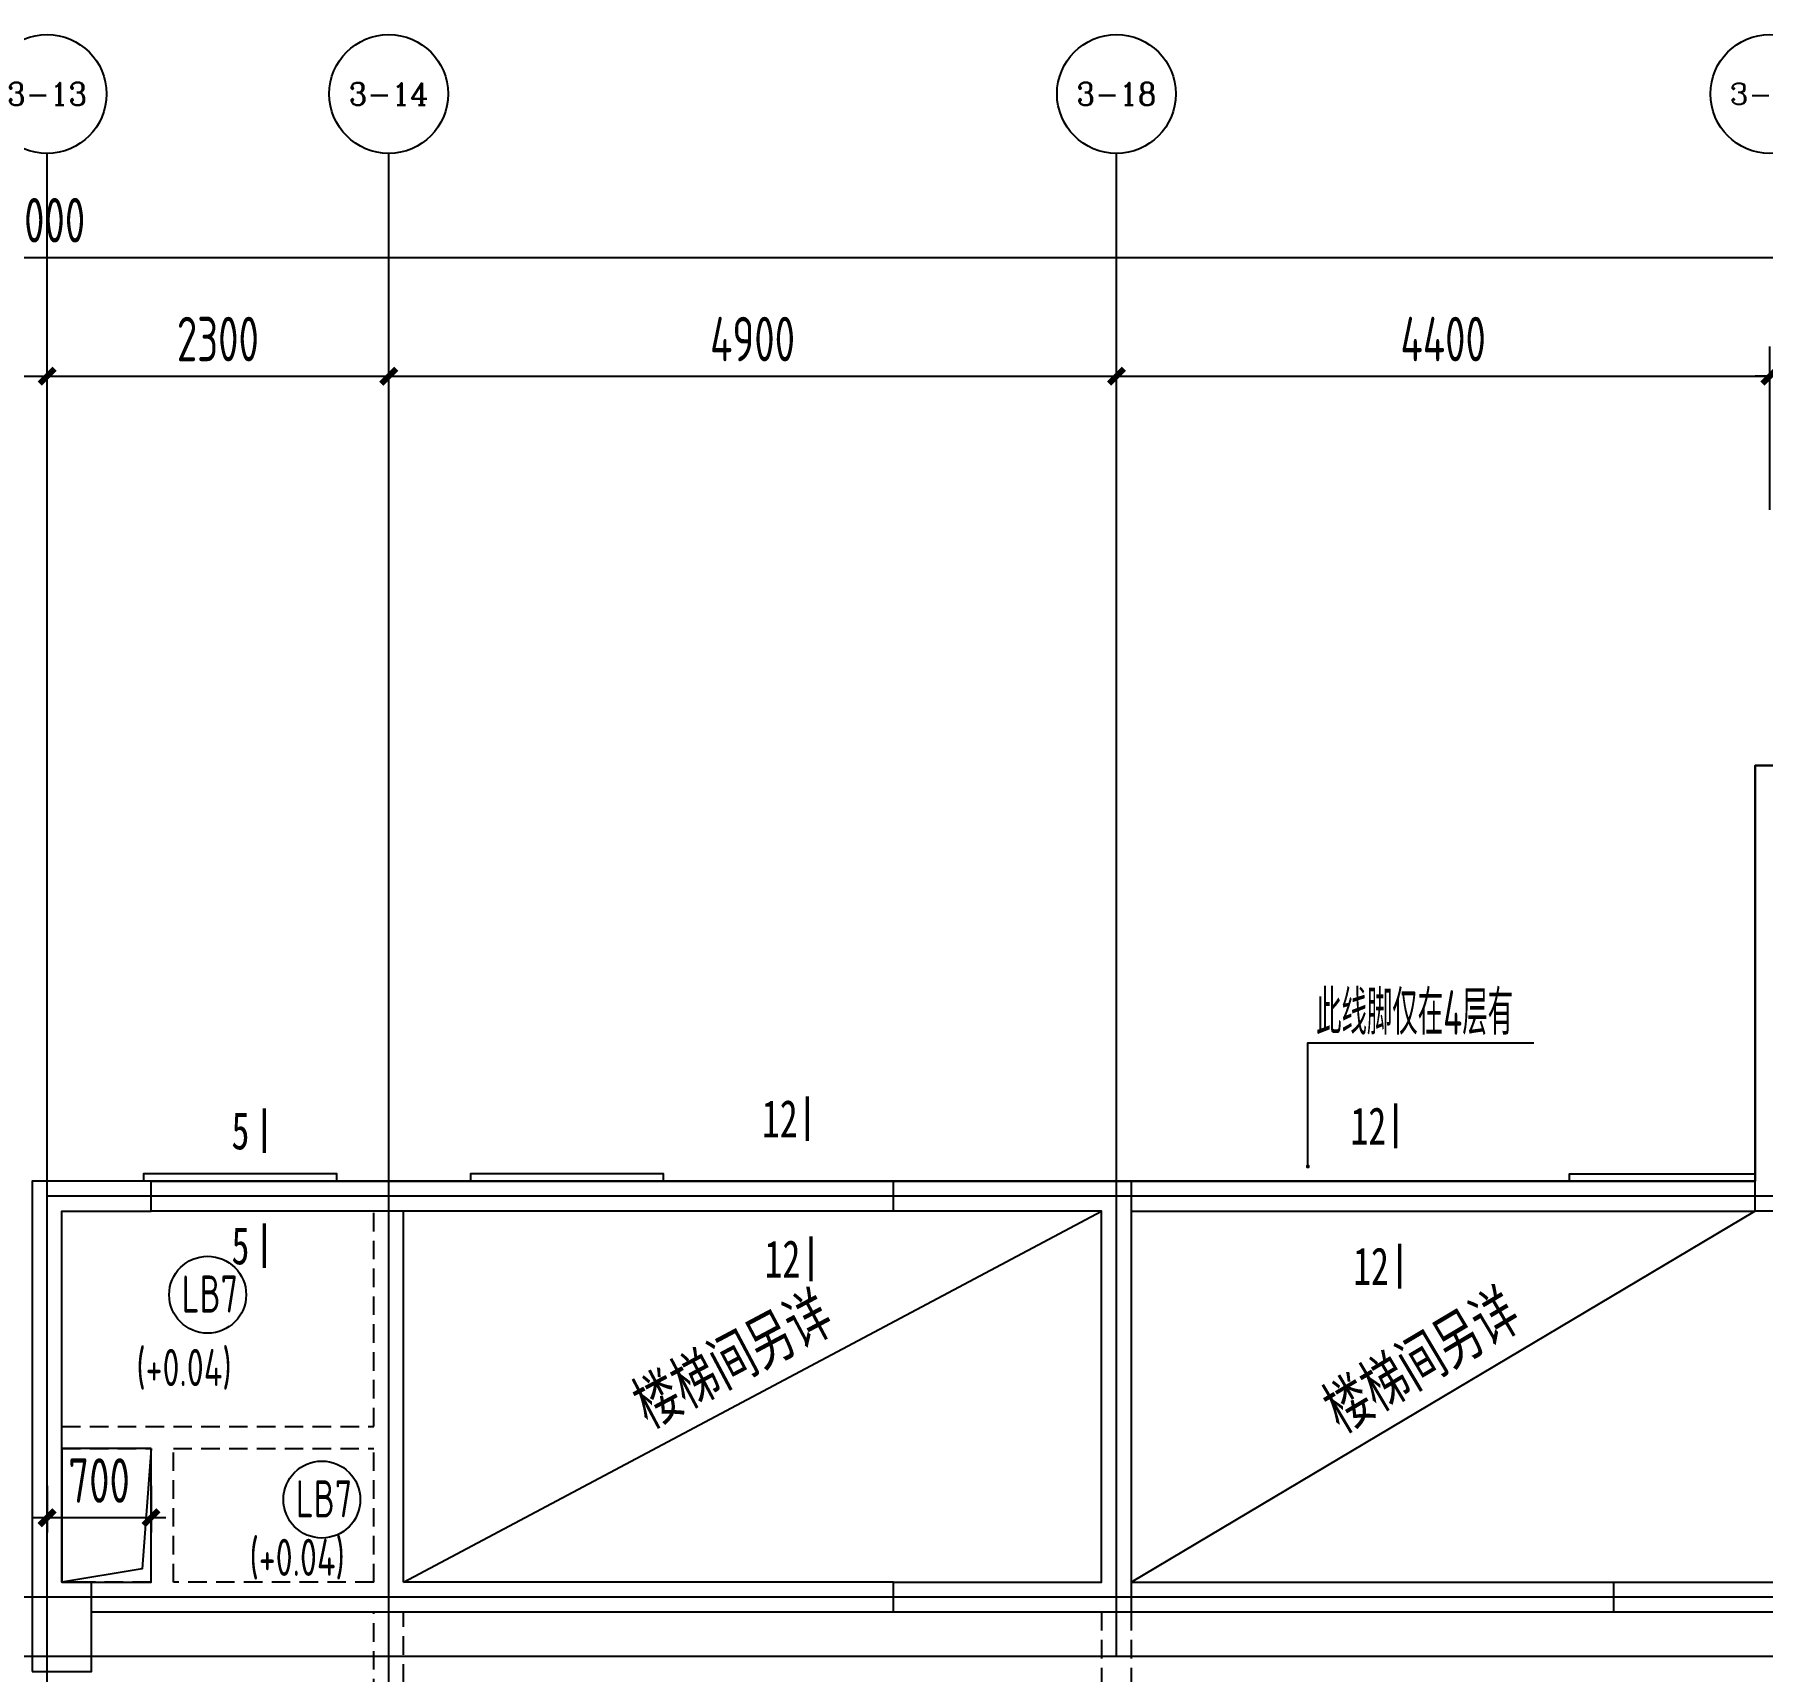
# Model space of a CAD drawing. Header units: millimetres. Extents: x -133666 to 880576, y -269375 to 86941.
# Drawn here: x 188215 to 199850, y 15109 to 26130 of the extents above; entities that cross this region are included whole.
import ezdxf
from ezdxf.enums import TextEntityAlignment as Align

# ---------------------------------------------------------------- set-up
doc = ezdxf.new("R2010")
doc.units = ezdxf.units.MM
doc.header["$LTSCALE"] = 1000
doc.linetypes.add('CENTER', pattern=[50.8, 31.75, -6.35, 6.35, -6.35])
doc.linetypes.add('HIDDEN2', pattern=[0.1875, 0.125, -0.0625])
doc.layers.get('0').update_dxf_attribs({"linetype": 'CONTINUOUS'})
doc.layers.get('Defpoints').update_dxf_attribs({"color": 6, "linetype": 'CONTINUOUS'})
for name, color, linetype in [('A-线脚看线', 9, 'CONTINUOUS'), ('AXIS', 253, 'CENTER'), ('AXIS_TEXT', 7, 'CONTINUOUS'), ('DIM', 3, 'CONTINUOUS'), ('DIM1', 3, 'CONTINUOUS'), ('填充', 8, 'CONTINUOUS'), ('墙', 6, 'CONTINUOUS'), ('挑板', 3, 'CONTINUOUS'), ('梁', 4, 'HIDDEN2'), ('模板线', 3, 'CONTINUOUS'), ('洞口', 5, 'CONTINUOUS'), ('钢筋_文字', 7, 'CONTINUOUS'), ('钢筋长度标注', 7, 'CONTINUOUS')]:
    doc.layers.add(name, color=color, linetype=linetype)
doc.styles.add('_TCH_AXIS', font='COMPLEX', dxfattribs={"bigfont": 'GBCBIG'})
doc.styles.add('COMPLEX', font='COMPLEX')
doc.styles.add('TSSD_BOLD', font='tssdeng2.shx', dxfattribs={"width": 0.7, "height": 250, "bigfont": 'CHINA.shx'})
doc.styles.add('ZZ', font='tssdeng.shx', dxfattribs={"width": 0.7, "bigfont": 'tssdchn.shx'})
doc.styles.add('zzt', font='tssdeng.shx', dxfattribs={"width": 0.7, "height": 300, "bigfont": 'tssdchn.shx'})
doc.styles.add('钢筋', font='tssdeng.shx', dxfattribs={"width": 0.7, "height": 250, "bigfont": 'tssdchn.shx'})
doc.styles.add('黑体', font='simhei.ttf')
doc.dimstyles.new('DIM_1_100', dxfattribs={"dimtxt": 300, "dimasz": 100, "dimexe": 200, "dimexo": 50, "dimgap": 100, "dimtad": 1, "dimdec": 0, "dimzin": 0, "dimdsep": 46, "dimtxsty": 'zzt', "dimblk": 'ARCHTICK', "dimcen": 0, "dimclrt": 7, "dimadec": 0, "dimazin": 0, "dimtfac": 1, "dimtdec": 0, "dimtix": 1, "dimtmove": 2, "dimatfit": 0, "dimldrblk": 'ARCHTICK', "dimfxl": 0, "dimtolj": 1, "dimarcsym": 0})
doc.dimstyles.new('TSSD_100_100', dxfattribs={"dimtxt": 300, "dimasz": 100, "dimexe": 100, "dimexo": 250, "dimgap": 100, "dimtad": 1, "dimdec": 0, "dimzin": 0, "dimdsep": 46, "dimtxsty": 'ZZ', "dimblk": 'ARCHTICK', "dimcen": 0, "dimdle": 100, "dimclrd": 256, "dimclrt": 7, "dimadec": 0, "dimazin": 0, "dimtfac": 1, "dimtdec": 0, "dimtix": 1, "dimtmove": 2, "dimatfit": 3, "dimfxl": 0, "dimtolj": 1, "dimtzin": 0, "dimarcsym": 0})

# ---------------------------------------------------------------- blocks, each defined once
blk = doc.blocks.new('$1326984')
at = {"layer": '模板线', "color": 4, "const_width": 22.7}
for points in [[(223, 1076), (223, 774)], [(223, 302), (223, 0)]]:
    blk.add_lwpolyline(points, dxfattribs=at)
at = {"layer": '模板线', "color": 0, "style": '黑体', "width": 0.7}
for p in [(63, 925), (63, 151)]:
    blk.add_text('5', height=252, dxfattribs=at).set_placement(p, align=Align.MIDDLE_CENTER)
blk = doc.blocks.new('$1440')
at = {"layer": '模板线', "color": 4, "const_width": 22.7}
for points in [[(312, 1246), (312, 944)], [(337, 302), (337, 0)]]:
    blk.add_lwpolyline(points, dxfattribs=at)
at = {"layer": '模板线', "color": 0, "style": '黑体', "width": 0.7}
for p in [(127, 1095), (145, 151)]:
    blk.add_text('12', height=252, dxfattribs=at).set_placement(p, align=Align.MIDDLE_CENTER)
blk = doc.blocks.new('_ArchTick')
at = {"color": 0, "linetype": 'ByBlock', "const_width": 0.4}
blk.add_lwpolyline([(-0.5, -0.5), (0.5, 0.5)], dxfattribs=at)
blk = doc.blocks.new('*D1027')
at = {"layer": 'Defpoints', "color": 0, "transparency": 16777216}
for p in [(188300, 16609), (189000, 16609, 0), (188300, 16144)]:
    blk.add_point(p, dxfattribs=at)
at = {"layer": 'DIM', "color": 0, "lineweight": -2, "transparency": 16777216}
for p, q in [((188300, 16359), (188300, 16044)), ((189000, 16359), (189000, 16044))]:
    blk.add_line(p, q, dxfattribs=at)
at = {"layer": 'DIM', "lineweight": -2, "transparency": 16777216}
blk.add_line((189100, 16144), (188200, 16144), dxfattribs=at)
at = {"layer": 'DIM', "lineweight": -2, "transparency": 16777216, "xscale": 100, "yscale": 100, "zscale": 100, "rotation": 180}
blk.add_blockref('_ArchTick', (188300, 16144), dxfattribs=at)
at = {"layer": 'DIM', "lineweight": -2, "transparency": 16777216, "xscale": 100, "yscale": 100, "zscale": 100}
blk.add_blockref('_ArchTick', (189000, 16144), dxfattribs=at)
at = {"layer": 'DIM', "color": 7, "transparency": 16777216, "insert": (188650, 16394), "char_height": 300, "attachment_point": 5, "style": 'ZZ'}
blk.add_mtext('\\A1;700', dxfattribs=at)
blk = doc.blocks.new('*D896')
at = {"layer": 'Defpoints', "color": 0, "transparency": 16777216}
for p in [(24100, 22821), (22100, 21871), (24100, 21871)]:
    blk.add_point(p, dxfattribs=at)
at = {"layer": 'DIM1', "color": 0, "lineweight": -2, "transparency": 16777216}
for p, q in [((22100, 21921), (22100, 23021)), ((24100, 21921), (24100, 23021)), ((22100, 22821), (24100, 22821))]:
    blk.add_line(p, q, dxfattribs=at)
at = {"layer": 'DIM1', "color": 0, "lineweight": -2, "transparency": 16777216, "xscale": 100, "yscale": 100, "zscale": 100, "rotation": 180}
blk.add_blockref('_ArchTick', (22100, 22821), dxfattribs=at)
at = {"layer": 'DIM1', "color": 0, "lineweight": -2, "transparency": 16777216, "xscale": 100, "yscale": 100, "zscale": 100}
blk.add_blockref('_ArchTick', (24100, 22821), dxfattribs=at)
at = {"layer": 'DIM1', "color": 7, "transparency": 16777216, "insert": (23100, 23071), "char_height": 300, "attachment_point": 5, "style": 'zzt'}
blk.add_mtext('\\A1;2000', dxfattribs=at)
blk = doc.blocks.new('*D897')
at = {"layer": 'Defpoints', "color": 0, "transparency": 16777216}
for p in [(26400, 22821), (24100, 21871), (26400, 21871)]:
    blk.add_point(p, dxfattribs=at)
at = {"layer": 'DIM1', "color": 0, "lineweight": -2, "transparency": 16777216}
for p, q in [((24100, 21921), (24100, 23021)), ((26400, 21921), (26400, 23021)), ((24100, 22821), (26400, 22821))]:
    blk.add_line(p, q, dxfattribs=at)
at = {"layer": 'DIM1', "color": 0, "lineweight": -2, "transparency": 16777216, "xscale": 100, "yscale": 100, "zscale": 100, "rotation": 180}
blk.add_blockref('_ArchTick', (24100, 22821), dxfattribs=at)
at = {"layer": 'DIM1', "color": 0, "lineweight": -2, "transparency": 16777216, "xscale": 100, "yscale": 100, "zscale": 100}
blk.add_blockref('_ArchTick', (26400, 22821), dxfattribs=at)
at = {"layer": 'DIM1', "color": 7, "transparency": 16777216, "insert": (25250, 23071), "char_height": 300, "attachment_point": 5, "style": 'zzt'}
blk.add_mtext('\\A1;2300', dxfattribs=at)
blk = doc.blocks.new('*D898')
at = {"layer": 'Defpoints', "color": 0, "transparency": 16777216}
for p in [(31300, 22821), (26400, 21871), (31300, 21871)]:
    blk.add_point(p, dxfattribs=at)
at = {"layer": 'DIM1', "color": 0, "lineweight": -2, "transparency": 16777216}
for p, q in [((26400, 21921), (26400, 23021)), ((31300, 21921), (31300, 23021)), ((26400, 22821), (31300, 22821))]:
    blk.add_line(p, q, dxfattribs=at)
at = {"layer": 'DIM1', "color": 0, "lineweight": -2, "transparency": 16777216, "xscale": 100, "yscale": 100, "zscale": 100, "rotation": 180}
blk.add_blockref('_ArchTick', (26400, 22821), dxfattribs=at)
at = {"layer": 'DIM1', "color": 0, "lineweight": -2, "transparency": 16777216, "xscale": 100, "yscale": 100, "zscale": 100}
blk.add_blockref('_ArchTick', (31300, 22821), dxfattribs=at)
at = {"layer": 'DIM1', "color": 7, "transparency": 16777216, "insert": (28850, 23071), "char_height": 300, "attachment_point": 5, "style": 'zzt'}
blk.add_mtext('\\A1;4900', dxfattribs=at)
blk = doc.blocks.new('*D899')
at = {"layer": 'Defpoints', "color": 0, "transparency": 16777216}
for p in [(35700, 22821), (31300, 21871), (35700, 21871)]:
    blk.add_point(p, dxfattribs=at)
at = {"layer": 'DIM1', "color": 0, "lineweight": -2, "transparency": 16777216}
for p, q in [((31300, 21921), (31300, 23021)), ((35700, 21921), (35700, 23021)), ((31300, 22821), (35700, 22821))]:
    blk.add_line(p, q, dxfattribs=at)
at = {"layer": 'DIM1', "color": 0, "lineweight": -2, "transparency": 16777216, "xscale": 100, "yscale": 100, "zscale": 100, "rotation": 180}
blk.add_blockref('_ArchTick', (31300, 22821), dxfattribs=at)
at = {"layer": 'DIM1', "color": 0, "lineweight": -2, "transparency": 16777216, "xscale": 100, "yscale": 100, "zscale": 100}
blk.add_blockref('_ArchTick', (35700, 22821), dxfattribs=at)
at = {"layer": 'DIM1', "color": 7, "transparency": 16777216, "insert": (33500, 23071), "char_height": 300, "attachment_point": 5, "style": 'zzt'}
blk.add_mtext('\\A1;4400', dxfattribs=at)
blk = doc.blocks.new('*D900')
at = {"layer": 'Defpoints', "color": 0, "transparency": 16777216}
for p in [(36200, 22821), (35700, 21871), (36200, 21871)]:
    blk.add_point(p, dxfattribs=at)
at = {"layer": 'DIM1', "color": 0, "lineweight": -2, "transparency": 16777216}
for p, q in [((35700, 21921), (35700, 23021)), ((36200, 21921), (36200, 23021)), ((35700, 22821), (35600, 22821)), ((35700, 22821), (36200, 22821)), ((36200, 22821), (36300, 22821))]:
    blk.add_line(p, q, dxfattribs=at)
at = {"layer": 'DIM1', "color": 0, "lineweight": -2, "transparency": 16777216, "xscale": 100, "yscale": 100, "zscale": 100}
blk.add_blockref('_ArchTick', (35700, 22821), dxfattribs=at)
at = {"layer": 'DIM1', "color": 0, "lineweight": -2, "transparency": 16777216, "xscale": 100, "yscale": 100, "zscale": 100, "rotation": 180}
blk.add_blockref('_ArchTick', (36200, 22821), dxfattribs=at)
at = {"layer": 'DIM1', "color": 7, "transparency": 16777216, "insert": (35950, 23071), "char_height": 300, "attachment_point": 5, "style": 'zzt'}
blk.add_mtext('\\A1;500', dxfattribs=at)
blk = doc.blocks.new('*D905')
at = {"layer": 'Defpoints', "color": 0, "transparency": 16777216}
for p in [(48000, 23621), (0, 21871), (48000, 21871)]:
    blk.add_point(p, dxfattribs=at)
at = {"layer": 'DIM1', "color": 0, "lineweight": -2, "transparency": 16777216}
for p, q in [((0, 21921), (0, 23821)), ((48000, 21921), (48000, 23821)), ((0, 23621), (48000, 23621))]:
    blk.add_line(p, q, dxfattribs=at)
at = {"layer": 'DIM1', "color": 0, "lineweight": -2, "transparency": 16777216, "xscale": 100, "yscale": 100, "zscale": 100, "rotation": 180}
blk.add_blockref('_ArchTick', (0, 23621), dxfattribs=at)
at = {"layer": 'DIM1', "color": 0, "lineweight": -2, "transparency": 16777216, "xscale": 100, "yscale": 100, "zscale": 100}
blk.add_blockref('_ArchTick', (48000, 23621), dxfattribs=at)
at = {"layer": 'DIM1', "color": 7, "transparency": 16777216, "insert": (24000, 23871), "char_height": 300, "attachment_point": 5, "style": 'zzt'}
blk.add_mtext('\\A1;48000', dxfattribs=at)
blk = doc.blocks.new('_AXISO')
blk.add_circle((0, 0), 0.5)
at = {"layer": 'AXIS_TEXT', "style": 'COMPLEX', "width": 1.041667}
blk.add_attdef('A', text='', height=0.56, dxfattribs=at).set_placement((-0.25, -0.28), (0.25, -0.28), align=Align.FIT)
blk = doc.blocks.new('$1466424')
at = {"layer": '钢筋_文字'}
for centre in [(25281, 18340, 0), (26050, 16961, 0)]:
    blk.add_circle(centre, 259, dxfattribs=at)
at = {"layer": '钢筋_文字', "style": 'TSSD_BOLD', "width": 0.7}
for p in [(25106, 18220, 0), (25875, 16841, 0)]:
    blk.add_text('LB7', height=250, dxfattribs=at).set_placement(p)
at = {"layer": '钢筋_文字', "color": 7, "linetype": 'Continuous', "style": '钢筋', "width": 0.7}
for p in [(24801, 17725, 0), (25563, 16447, 0)]:
    blk.add_text('(+0.04)', height=250, dxfattribs=at).set_placement(p)
blk = doc.blocks.new('$133032')
at = {"layer": '挑板'}
blk.add_lwpolyline([(46500, 14700), (46500, 16000), (46450, 16000), (46450, 17800), (46500, 17800), (46500, 19200), (46400, 19200), (46400, 21000), (46500, 21000), (46500, 21100), (45800, 21100), (45800, 22000), (35700, 22000), (35700, 19200), (24100, 19200)], dxfattribs=at)
blk = doc.blocks.new('$1413619')
at = {"layer": 'A-线脚看线', "color": 5, "elevation": 0}
for points in [[(26200, 19150), (26200, 19200), (24900, 19200), (24900, 19150)], [(28400, 19150), (28400, 19200), (27100, 19200), (27100, 19150)], [(34500, 19150), (34500, 19200), (35750, 19200)]]:
    blk.add_lwpolyline(points, dxfattribs=at)
blk = doc.blocks.new('$1783196')
at = {"layer": 'AXIS'}
for p, q in [((29334.9, 14788.4), (29334.9, 27859.5)), ((31634.9, 14788.4), (31634.9, 27859.5)), ((36534.9, 20188.3), (36534.9, 27859.5)), ((54849.9, 23288.3), (29334.9, 23288.3)), ((54849.9, 20588.3), (27334.9, 20588.3)), ((54849.9, 20188.3), (4360, 20188.3))]:
    blk.add_line(p, q, dxfattribs=at)
at = {"layer": 'DIM1'}
for p, q in [((29334.9, 27859.5), (29334.9, 30309.5)), ((31634.9, 27859.5), (31634.9, 30309.5)), ((36534.9, 27859.5), (36534.9, 30309.5))]:
    blk.add_line(p, q, dxfattribs=at)
ref = blk.add_blockref('_AXISO', (29334.9, 30709.5), dxfattribs=dict(at, xscale=800, yscale=800, zscale=800))
ref.add_attrib('A', '3-13', dxfattribs={"layer": 'AXIS_TEXT', "height": 152.88, "style": '_TCH_AXIS'}).set_placement((29065.5, 30633.1), (29604.2, 30633.1), align=Align.FIT)
ref = blk.add_blockref('_AXISO', (31634.9, 30709.5), dxfattribs=dict(at, xscale=800, yscale=800, zscale=800))
ref.add_attrib('A', '3-14', dxfattribs={"layer": 'AXIS_TEXT', "height": 149.15, "style": '_TCH_AXIS'}).set_placement((31365, 30634.9), (31904.7, 30634.9), align=Align.FIT)
ref = blk.add_blockref('_AXISO', (36534.9, 30709.5), dxfattribs=dict(at, xscale=800, yscale=800, zscale=800))
ref.add_attrib('A', '3-18', dxfattribs={"layer": 'AXIS_TEXT', "height": 152.88, "style": '_TCH_AXIS'}).set_placement((36265.5, 30633.1), (36804.2, 30633.1), align=Align.FIT)
ref = blk.add_blockref('_AXISO', (40934.9, 30709.5), dxfattribs=dict(at, xscale=800, yscale=800, zscale=800))
ref.add_attrib('A', '3-20', dxfattribs={"layer": 'AXIS_TEXT', "height": 143.86, "style": '_TCH_AXIS'}).set_placement((40664.3, 30637.6), (41205.5, 30637.6), align=Align.FIT)
for p1, p2, distance, picture, middle in [((5234.9, 27859.5), (53234.9, 27859.5), 1750, '*D905', (29234.9, 29859.5)), ((27334.9, 27859.5), (29334.9, 27859.5), 950, '*D896', (28334.9, 29059.5)), ((29334.9, 27859.5), (31634.9, 27859.5), 950, '*D897', (30484.9, 29059.5)), ((31634.9, 27859.5), (36534.9, 27859.5), 950, '*D898', (34084.9, 29059.5)), ((36534.9, 27859.5), (40934.9, 27859.5), 950, '*D899', (38734.9, 29059.5)), ((40934.9, 27859.5), (41434.9, 27859.5), 950, '*D900', (41184.9, 29059.5))]:
    dim = blk.add_aligned_dim(p1=p1, p2=p2, distance=distance, dimstyle='DIM_1_100', dxfattribs=at)
    dim.commit()
    dim.dimension.update_dxf_attribs({"geometry": picture, "text_midpoint": middle, "insert": (5234.9, 5988.3)})

msp = doc.modelspace()

# ---------------------------------------------------------------- linework, layer by layer
at = {"layer": '墙'}
for points in [[(200300, 18208.8), (200300, 18208.8), (199800, 18208.8), (199800, 21208.8), (202800, 21208.8), (202800, 19008.8), (202440, 19008.8), (202440, 19208.8), (202600, 19208.8), (202600, 21008.8), (200000, 21008.8), (200000, 19208.8), (200400, 19208.8), (200400, 19008.8), (200000, 19008.8), (200000, 18508.8), (200500, 18508.8), (200500, 18208.8), (200500, 18208.8)], [(188200, 15108.8), (188600, 15108.8), (188600, 15708.8), (188400, 15708.8), (188400, 18208.8), (189000, 18208.8), (189000, 18408.8), (188200, 18408.8), (188200, 15508.8)], [(194000, 18408.8), (195600, 18408.8), (195600, 15508.8), (194000, 15508.8), (194000, 15708.8), (195400, 15708.8), (195400, 18208.8), (194000, 18208.8)], [(200300, 15108.8), (200300, 15508.8), (198850, 15508.8), (198850, 15708.8), (200500, 15708.8), (200500, 15308.8), (200900, 15308.8), (200900, 15108.8)]]:
    msp.add_lwpolyline(points, close=True, dxfattribs=at)
for points in [[(195600, 18208.8), (195600, 18208.8)], [(195600, 15708.8), (195600, 15708.8)]]:
    msp.add_lwpolyline(points, dxfattribs=at)
at = {"layer": '梁', "linetype": 'Continuous'}
for p, q in [((189000, 18408.8), (194000, 18408.8)), ((195600, 18408.8), (199800, 18408.8)), ((194000, 18208.8), (189000, 18208.8)), ((190700, 15708.8), (190700, 18208.8)), ((195600, 18208.8), (199800, 18208.8)), ((194000, 15708.8), (190700, 15708.8)), ((195600, 15708.8), (198850, 15708.8)), ((194000, 15508.8), (188600, 15508.8)), ((198850, 15508.8), (195600, 15508.8))]:
    msp.add_line(p, q, dxfattribs=at)
at = {"layer": '梁'}
for p, q in [((190500, 16758.8), (190500, 18208.8)), ((188400.1, 16758.8, 0), (190500, 16758.8)), ((188400.1, 16608.8, 0), (189000, 16608.8, 0)), ((189000, 15708.8, 0), (189000, 16608.8, 0)), ((189150, 16608.8, 0), (190500, 16608.8)), ((189150, 15708.8, 0), (189150, 16608.8, 0)), ((190500, 15708.8), (190500, 16608.8)), ((189000, 15708.8), (188600, 15708.8)), ((190500, 15708.8), (189150, 15708.8)), ((190500, 13808.8), (190500, 15508.8)), ((190700, 13908.8), (190700, 15508.8)), ((195400, 15508.8), (195400, 13908.8)), ((195600, 15508.8), (195600, 13908.8))]:
    msp.add_line(p, q, dxfattribs=at)
at = {"layer": '洞口', "color": 5}
for p, q in [((190699.9, 15708.9), (195399.9, 18208.9)), ((195599.9, 15708.9), (199799.8, 18208.9))]:
    msp.add_line(p, q, dxfattribs=at)
at = {"layer": '洞口', "elevation": 0}
msp.add_lwpolyline([(189000, 16608.8), (188400.1, 16608.8), (188400.1, 15708.8), (189000, 15708.8)], close=True, dxfattribs=at)
msp.add_lwpolyline([(189000, 16608.8), (188940, 15798.8), (188400.1, 15708.8)], dxfattribs=at)
at = {"layer": '钢筋_文字'}
msp.add_lwpolyline([(198309.9, 19338.3), (196786.6, 19338.3), (196786.6, 18504.9)], dxfattribs=at)
at = {"layer": '钢筋_文字', "const_width": 13.3}
msp.add_lwpolyline([(196788.9, 18515.1, 1), (196788.9, 18501.8, 1)], format="xyb", close=True, dxfattribs=at)

# ---------------------------------------------------------------- block references
at = {"layer": '填充', "linetype": 'Continuous'}
msp.add_blockref('$1783196', (158965.1, -4979.5), dxfattribs=at)
at = {"layer": '挑板'}
for name, p in [('$133032', (164100, -791.2)), ('$1413619', (164050, -741.2, 0))]:
    msp.add_blockref(name, p, dxfattribs=at)
at = {"layer": '模板线'}
for name, p in [('$1440', (193106.3, 17735.5)), ('$1326984', (189538.9, 17824.9)), ('$1440', (197069.3, 17686.8))]:
    msp.add_blockref(name, p, dxfattribs=at)
at = {"layer": '钢筋长度标注'}
msp.add_blockref('$1466424', (164100, -694.9), dxfattribs=at)

# ---------------------------------------------------------------- texts
at = {"layer": '洞口', "color": 5, "style": '黑体', "width": 0.7}
for rotation, p in [(28.00924, (193026.4, 17003)), (30.76341, (197674.3, 17001.8))]:
    msp.add_text('楼梯间另详', height=300, rotation=rotation, dxfattribs=at).set_placement(p, align=Align.BOTTOM_CENTER)
at = {"layer": '钢筋_文字', "style": 'zzt', "width": 0.6}
msp.add_text('此线脚仅在4层有', height=300, dxfattribs=at).set_placement((196844.8, 19395.3, 0))

# ---------------------------------------------------------------- dimensions: what is measured, and where the dimension line sits
at = {"layer": 'DIM'}
dim = msp.add_linear_dim(base=(188300, 16144), p1=(189000, 16608.8, 0), p2=(188300, 16608.8), dimstyle='TSSD_100_100', dxfattribs=at)
dim.commit()
dim.dimension.update_dxf_attribs({"geometry": '*D1027', "text_midpoint": (188650, 16394)})

doc.saveas('drawing.dxf')
